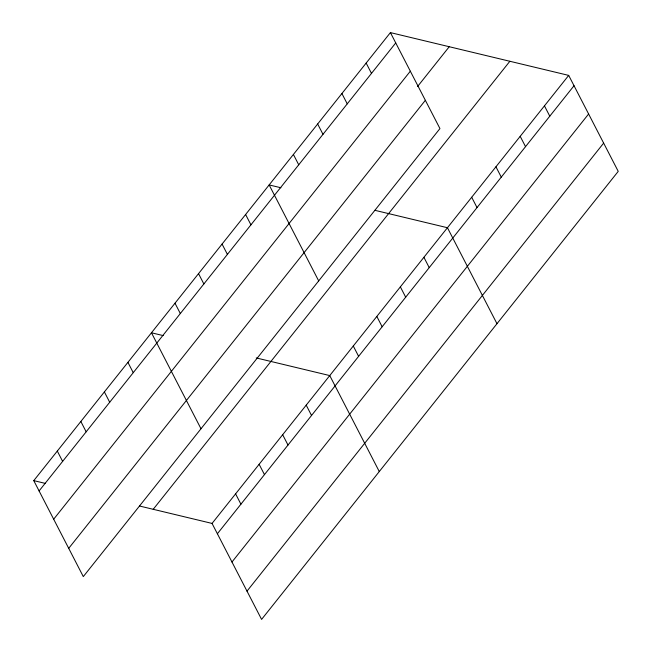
<?xml version="1.0" encoding="UTF-8"?>
<svg xmlns="http://www.w3.org/2000/svg" width="652" height="652" viewBox="0 0 652 652"><rect width="100%" height="100%" fill="white"/><g stroke="black" fill="none" stroke-linecap="round" stroke-linejoin="round"><path stroke-width="0.98" d="M390.409 32.6L439.945 128.574L83.301 576.604L33.765 480.63L390.409 32.6L568.699 75.396L618.235 171.37L261.591 619.4L212.055 523.426L139.528 506.017M39.087 490.956L395.74 42.926M53.676 519.212L410.328 71.19M417.533 86.561L449.244 46.724M68.713 548.34L425.357 100.31M153.22 509.302L509.864 61.272M212.055 523.426L568.699 75.396M217.385 533.752L574.029 85.722M231.973 562.016L588.617 113.986M247.002 591.136L603.646 143.106M280.922 187.752L269.154 184.932L318.689 280.898M374.916 210.319L447.443 227.727L496.979 323.702M163.22 335.601L151.46 332.781L200.995 428.747M256.244 357.932L329.749 375.576L379.285 471.551M33.765 480.63L45.526 483.45M544.453 105.868L549.783 116.186M520.198 136.333L525.528 146.651M495.944 166.798L501.274 177.124M471.698 197.263L477.019 207.589M366.163 63.065L371.485 73.391M341.909 93.529L347.239 103.855M423.906 257.295L429.228 267.622M317.654 123.994L322.984 134.32M400.361 286.872L405.691 297.19M293.4 154.467L298.73 164.785M376.823 316.44L382.153 326.766M353.286 346.008L358.616 356.334M245.608 214.5L250.938 224.826M306.212 405.145L311.534 415.471M222.071 244.068L227.401 254.394M282.666 434.721L287.997 445.039M198.534 273.636L203.864 283.962M259.129 464.289L264.459 474.615M174.997 303.213L180.327 313.53M235.592 493.857L240.922 504.183M127.914 362.349L133.244 372.675M104.377 391.917L109.707 402.243M80.84 421.485L86.17 431.811M57.303 451.062L62.633 461.38"/></g></svg>
